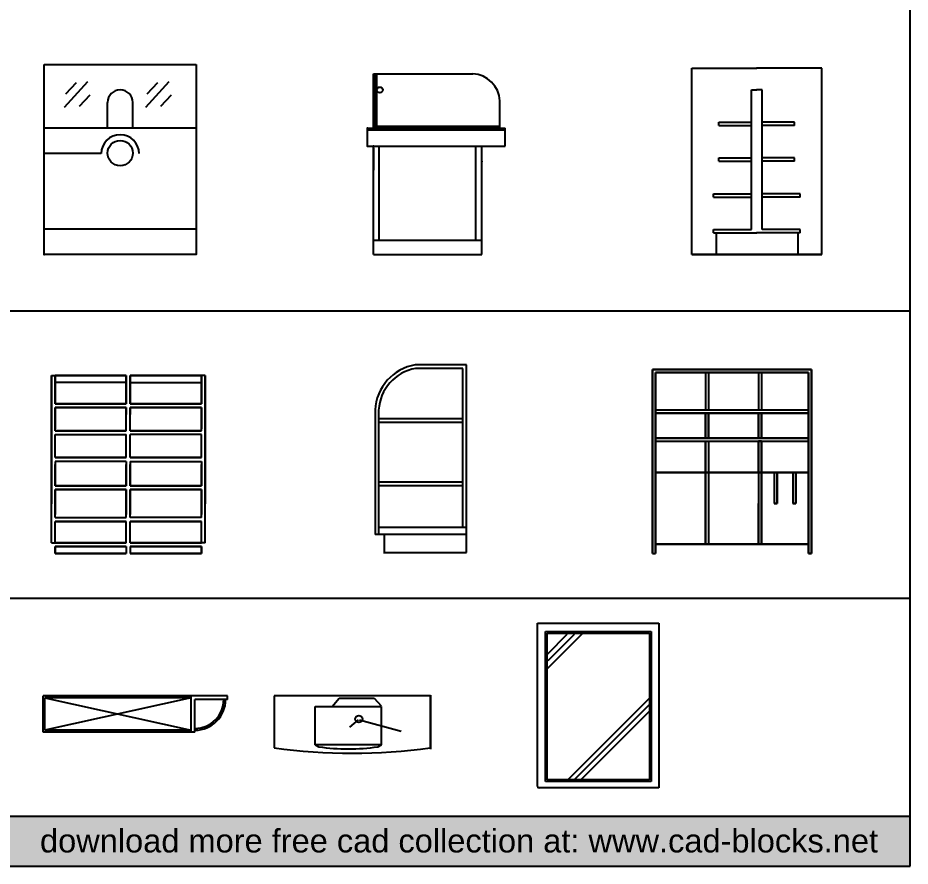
# Model space of a CAD drawing. Header units: millimetres. Extents: x 51491 to 87084, y 5379 to 33460.
# Drawn here: x 74741 to 87084, y 5379 to 17119 of the extents above; entities that cross this region are included whole.
import ezdxf

# ---------------------------------------------------------------- set-up
doc = ezdxf.new("R2010")
doc.units = ezdxf.units.MM
doc.linetypes.add('120', pattern=[200000, 100000, 100000])
doc.layers.add('www.cad-blocks.net', color=7, linetype='Continuous')
doc.styles.add('DIM', font='txt')
doc.styles.get("Standard").update_dxf_attribs({"font": 'arial.ttf'})

# ---------------------------------------------------------------- blocks, each defined once
blk = doc.blocks.new('A$C4B6F7413')
for p, q in [((0, 2628), (2100, 2628)), ((0, 0), (0, 2628)), ((2100, 2628), (2100, 0)), ((600, 2388), (273, 2036)), ((299, 2225), (445, 2379)), ((1725, 2388), (1398, 2036)), ((1424, 2225), (1570, 2379)), ((488, 2053), (634, 2207)), ((875, 1753), (875, 2103)), ((1225, 1753), (1225, 2103)), ((1613, 2053), (1759, 2207)), ((0, 1753), (2100, 1753)), ((0, 1403), (788, 1403)), ((0, 353), (2100, 353)), ((0, 3), (2100, 3)), ((2100, 0), (0, 0))]:
    blk.add_line(p, q)
blk.add_circle((1050, 1403), 175)
for centre, radius in [((1050, 2103), 175), ((1050, 1395), 262)]:
    blk.add_arc(centre, radius, 0, 180)
at = {"linetype": 'ByBlock'}
for p in [(0, 0), (2100, 3)]:
    blk.add_point(p, dxfattribs=at)
blk = doc.blocks.new('A$C14A318B9')
for p, q in [((83, 2500), (1458, 2500)), ((83, 1750), (83, 2500)), ((108, 1750), (108, 2500)), ((133, 1750), (133, 2500)), ((1770, 2321), (1766, 2318)), ((1833, 1750), (1833, 2125)), ((0, 1750), (1908, 1750)), ((0, 1500), (0, 1750)), ((83, 1775), (1833, 1775)), ((1908, 1500), (1908, 1750)), ((0, 1725), (1908, 1725)), ((0, 1500), (1908, 1500)), ((83, 0), (83, 1500)), ((165, 200), (165, 1500)), ((1500, 200), (1500, 1500)), ((1583, 0), (1583, 1500)), ((83, 200), (1583, 200)), ((83, 0), (1583, 0))]:
    blk.add_line(p, q)
at = {"linetype": 'ByBlock'}
for p, q in [((83, 1475), (83, 1168)), ((1583, 600), (1583, 957))]:
    blk.add_line(p, q, dxfattribs=at)
at = {"const_width": 0.478}
blk.add_lwpolyline([(1769, 2318), (1771, 2324)], dxfattribs=at)
blk.add_circle((173, 2277), 39.8)
blk.add_arc((1440, 2108), 393, 2.531, 87.469)
at = {"linetype": 'ByBlock'}
for p in [(1770, 2321), (0, 1750), (0, 1750), (0, 1500), (0, 1500), (0, 1500), (83, 1500), (1583, 1288)]:
    blk.add_point(p, dxfattribs=at)
blk = doc.blocks.new('A$C5A950F21')
for p, q in [((0, 0), (0, 2580)), ((0, 2580), (900, 2580)), ((0, 0), (0, 2580)), ((0, 2580), (900, 2580)), ((1796, 2580), (896, 2580)), ((1796, 2580), (896, 2580)), ((1796, 0), (1796, 2580)), ((1796, 0), (1796, 2580)), ((825, 345), (825, 2280)), ((825, 2280), (900, 2280)), ((971, 2280), (896, 2280)), ((971, 345), (971, 2280)), ((375, 1830), (825, 1830)), ((375, 1785), (375, 1830)), ((375, 1785), (825, 1785)), ((1421, 1830), (971, 1830)), ((1421, 1785), (971, 1785)), ((1421, 1785), (1421, 1830)), ((375, 1335), (825, 1335)), ((375, 1290), (375, 1335)), ((375, 1290), (825, 1290)), ((1421, 1335), (971, 1335)), ((1421, 1290), (971, 1290)), ((1421, 1290), (1421, 1335)), ((300, 840), (825, 840)), ((300, 795), (300, 840)), ((300, 795), (825, 795)), ((1496, 840), (971, 840)), ((1496, 795), (971, 795)), ((1496, 795), (1496, 840)), ((300, 345), (825, 345)), ((300, 300), (300, 345)), ((300, 300), (900, 300)), ((342, 3), (342, 303)), ((1496, 300), (896, 300)), ((1496, 345), (971, 345)), ((1472, 0), (1472, 300)), ((1496, 300), (1496, 345)), ((900, 0), (0, 0)), ((0, 0), (900, 0)), ((896, 0), (1796, 0)), ((1796, 0), (896, 0))]:
    blk.add_line(p, q)
blk = doc.blocks.new('A$C20D31516')
at = {"linetype": 'Continuous'}
for p, q in [((0, 0), (0, 2549)), ((0, 2549), (0, 0)), ((0, 2549), (0, 0)), ((0, 0), (0, 2549)), ((0, 0), (0, 2549)), ((0, 0), (0, 2549)), ((0, 2549), (2203, 2549)), ((2203, 2549), (0, 2549)), ((2203, 2549), (0, 2549)), ((0, 2549), (2203, 2549)), ((43, 0), (43, 2506)), ((43, 0), (43, 2506)), ((43, 2506), (43, 0)), ((43, 0), (43, 2506)), ((43, 2506), (2160, 2506)), ((2160, 2506), (43, 2506)), ((2160, 2506), (43, 2506)), ((43, 2506), (2160, 2506)), ((43, 2506), (2160, 2506)), ((2160, 2506), (43, 2506)), ((2160, 2506), (43, 2506)), ((43, 2506), (2160, 2506)), ((43, 2506), (2160, 2506)), ((43, 2506), (2160, 2506)), ((2160, 2506), (43, 2506)), ((2160, 2506), (43, 2506)), ((43, 2506), (43, 2376)), ((43, 2376), (43, 2506)), ((43, 2506), (43, 2376)), ((43, 2506), (43, 2376)), ((43, 2376), (43, 2506)), ((43, 2376), (43, 2506)), ((43, 2376), (43, 2506)), ((43, 2506), (43, 2376)), ((734, 2506), (734, 1990)), ((775, 2506), (775, 1990)), ((1469, 2506), (1469, 1990)), ((1512, 2506), (1512, 1990)), ((2160, 2506), (2160, 0)), ((2160, 2506), (2160, 0)), ((2160, 2506), (2160, 0)), ((2160, 0), (2160, 2506)), ((2160, 2376), (2160, 2506)), ((2160, 2506), (2160, 2376)), ((2160, 2376), (2160, 2506)), ((2160, 2376), (2160, 2506)), ((2160, 2506), (2160, 2376)), ((2160, 2376), (2160, 2506)), ((2160, 2506), (2160, 2376)), ((2160, 2376), (2160, 2506)), ((2203, 2549), (2203, 0)), ((2203, 0), (2203, 2549)), ((2203, 0), (2203, 2549)), ((2203, 2549), (2203, 0)), ((43, 2030), (43, 1944)), ((43, 2030), (43, 1944)), ((43, 1944), (43, 2030)), ((43, 2030), (43, 1944)), ((43, 1990), (2160, 1990)), ((2160, 1944), (2160, 2030)), ((2160, 1944), (2160, 2030)), ((2160, 2030), (2160, 1944)), ((2160, 2030), (2160, 1944)), ((2160, 1944), (43, 1944)), ((43, 1944), (2160, 1944)), ((43, 1944), (2160, 1944)), ((2160, 1944), (43, 1944)), ((734, 1944), (734, 1598)), ((734, 1598), (734, 1944)), ((734, 1944), (734, 1598)), ((734, 1944), (734, 1598)), ((734, 1598), (734, 1944)), ((734, 1598), (734, 1944)), ((734, 1598), (734, 1944)), ((734, 1944), (734, 1598)), ((775, 1944), (775, 1598)), ((775, 1598), (775, 1944)), ((775, 1598), (775, 1944)), ((775, 1598), (775, 1944)), ((775, 1944), (775, 1598)), ((775, 1944), (775, 1598)), ((775, 1598), (775, 1944)), ((775, 1944), (775, 1598)), ((1469, 1598), (1469, 1944)), ((1469, 1944), (1469, 1598)), ((1469, 1944), (1469, 1598)), ((1469, 1944), (1469, 1598)), ((1512, 1944), (1469, 1944)), ((1512, 1944), (1469, 1944)), ((1469, 1944), (1512, 1944)), ((1469, 1944), (1512, 1944)), ((1512, 1944), (1512, 1598)), ((1512, 1598), (1512, 1944)), ((1512, 1598), (1512, 1944)), ((1512, 1944), (1512, 1598)), ((43, 1598), (2160, 1598)), ((2160, 1598), (43, 1598)), ((2160, 1598), (43, 1598)), ((43, 1598), (2160, 1598)), ((43, 1598), (43, 1555)), ((43, 1598), (43, 1555)), ((43, 1555), (43, 1598)), ((43, 1555), (43, 1598)), ((43, 1555), (2160, 1555)), ((43, 1555), (2160, 1555)), ((43, 1555), (2160, 1555)), ((43, 1555), (2160, 1555)), ((734, 1555), (734, 1123)), ((734, 1123), (734, 1555)), ((734, 1555), (734, 1123)), ((734, 1555), (734, 1123)), ((734, 1123), (734, 1555)), ((734, 1123), (734, 1555)), ((734, 1123), (734, 1555)), ((734, 1555), (734, 1123)), ((775, 1555), (775, 1123)), ((1469, 1598), (1512, 1598)), ((1469, 1598), (1512, 1598)), ((1512, 1598), (1469, 1598)), ((1469, 1598), (1512, 1598)), ((1469, 1123), (1469, 1555)), ((1469, 1555), (1469, 1123)), ((1469, 1555), (1469, 1123)), ((1469, 1555), (1469, 1123)), ((1512, 1555), (1469, 1555)), ((1512, 1555), (1469, 1555)), ((1469, 1555), (1512, 1555)), ((1469, 1555), (1512, 1555)), ((1512, 1555), (1512, 1123)), ((1512, 1123), (1512, 1555)), ((1512, 1123), (1512, 1555)), ((1512, 1555), (1512, 1123)), ((2160, 1555), (2160, 1598)), ((2160, 1555), (2160, 1598)), ((2160, 1598), (2160, 1555)), ((2160, 1555), (2160, 1598)), ((43, 1123), (2160, 1123)), ((43, 1123), (2160, 1123)), ((43, 1123), (2160, 1123)), ((43, 1123), (2160, 1123)), ((2160, 1123), (43, 1123)), ((2160, 1123), (43, 1123)), ((2160, 1123), (43, 1123)), ((43, 1123), (2160, 1123)), ((734, 1123), (734, 691)), ((734, 691), (734, 1123)), ((734, 1123), (734, 691)), ((734, 1123), (734, 691)), ((734, 691), (734, 1123)), ((734, 691), (734, 1123)), ((734, 691), (734, 1123)), ((734, 1123), (734, 691)), ((775, 1123), (775, 691)), ((1512, 1123), (1469, 1123)), ((1512, 1123), (1469, 1123)), ((1469, 1123), (1512, 1123)), ((1469, 1123), (1512, 1123)), ((1512, 1123), (1469, 1123)), ((1469, 1123), (1512, 1123)), ((1469, 1123), (1512, 1123)), ((1469, 1123), (1512, 1123)), ((1469, 1123), (1469, 691)), ((1469, 1123), (1469, 691)), ((1469, 1123), (1469, 691)), ((1469, 1123), (1469, 691)), ((1512, 1123), (1512, 691)), ((1512, 691), (1512, 1123)), ((1512, 691), (1512, 1123)), ((1512, 1123), (1512, 691)), ((1728, 1123), (1685, 1123)), ((1728, 1123), (1685, 1123)), ((1685, 1123), (1728, 1123)), ((1685, 1123), (1728, 1123)), ((1685, 1123), (1685, 691)), ((1685, 1123), (1685, 691)), ((1685, 1123), (1685, 691)), ((1685, 1123), (1685, 691)), ((1728, 1123), (1728, 691)), ((1728, 691), (1728, 1123)), ((1728, 691), (1728, 1123)), ((1728, 1123), (1728, 691)), ((1987, 1123), (1944, 1123)), ((1987, 1123), (1944, 1123)), ((1944, 1123), (1987, 1123)), ((1944, 1123), (1987, 1123)), ((1944, 1123), (1944, 691)), ((1944, 1123), (1944, 691)), ((1944, 1123), (1944, 691)), ((1944, 1123), (1944, 691)), ((1987, 1123), (1987, 691)), ((1987, 691), (1987, 1123)), ((1987, 691), (1987, 1123)), ((1987, 1123), (1987, 691)), ((734, 691), (734, 130)), ((734, 130), (734, 691)), ((734, 691), (734, 130)), ((734, 691), (734, 130)), ((734, 130), (734, 691)), ((734, 130), (734, 691)), ((734, 130), (734, 691)), ((734, 691), (734, 130)), ((775, 691), (775, 130)), ((1469, 130), (1469, 691)), ((1469, 691), (1469, 130)), ((1469, 691), (1469, 130)), ((1469, 691), (1469, 130)), ((1512, 691), (1512, 130)), ((1512, 130), (1512, 691)), ((1512, 130), (1512, 691)), ((1512, 691), (1512, 130)), ((1685, 691), (1728, 691)), ((1685, 691), (1728, 691)), ((1728, 691), (1685, 691)), ((1685, 691), (1728, 691)), ((1944, 691), (1987, 691)), ((1944, 691), (1987, 691)), ((1987, 691), (1944, 691)), ((1944, 691), (1987, 691)), ((43, 130), (2160, 130)), ((2160, 130), (43, 130)), ((43, 130), (2160, 130)), ((43, 130), (2160, 130)), ((2160, 130), (43, 130)), ((2160, 130), (43, 130)), ((2160, 130), (43, 130)), ((2160, 130), (43, 130)), ((1469, 130), (1512, 130)), ((1469, 130), (1512, 130)), ((1512, 130), (1469, 130)), ((1469, 130), (1512, 130)), ((0, 0), (43, 0)), ((0, 0), (43, 0)), ((0, 0), (43, 0)), ((0, 0), (43, 0)), ((2160, 0), (2203, 0)), ((2160, 0), (2203, 0)), ((2203, 0), (2160, 0)), ((2160, 0), (2203, 0))]:
    blk.add_line(p, q, dxfattribs=at)
blk = doc.blocks.new('A$C13CA6466')
at = {"linetype": 'Continuous'}
for p, q in [((0, 148), (0, 2464)), ((0, 1922), (0, 2464)), ((0, 2464), (0, 1922)), ((0, 2464), (1035, 2464)), ((49, 2464), (49, 2070)), ((49, 2070), (49, 2464)), ((49, 2070), (49, 2464)), ((49, 2464), (49, 2070)), ((1035, 2464), (49, 2464)), ((1035, 2464), (49, 2464)), ((1035, 2464), (49, 2464)), ((1035, 2365), (49, 2365)), ((1035, 2365), (49, 2365)), ((1035, 2365), (49, 2365)), ((1035, 2365), (49, 2365)), ((49, 2365), (49, 2070)), ((49, 2365), (49, 2070)), ((49, 2365), (49, 2070)), ((49, 2365), (49, 2070)), ((1035, 2070), (1035, 2464)), ((1035, 2464), (1035, 2070)), ((1035, 2070), (1035, 2464)), ((1035, 2070), (1035, 2464)), ((1035, 2070), (1035, 2365)), ((1035, 2070), (1035, 2365)), ((1035, 2070), (1035, 2365)), ((1035, 2070), (1035, 2365)), ((1089, 2070), (1089, 2464)), ((1089, 2070), (1089, 2464)), ((1089, 2464), (1089, 2070)), ((1089, 2070), (1089, 2464)), ((2124, 2464), (1089, 2464)), ((1089, 2464), (2074, 2464)), ((1089, 2464), (2074, 2464)), ((1089, 2464), (2074, 2464)), ((1089, 2365), (2074, 2365)), ((1089, 2365), (2074, 2365)), ((1089, 2365), (2074, 2365)), ((1089, 2365), (2074, 2365)), ((1089, 2070), (1089, 2365)), ((1089, 2070), (1089, 2365)), ((1089, 2070), (1089, 2365)), ((1089, 2070), (1089, 2365)), ((2074, 2464), (2074, 2070)), ((2074, 2070), (2074, 2464)), ((2074, 2070), (2074, 2464)), ((2074, 2464), (2074, 2070)), ((2074, 2365), (2074, 2070)), ((2074, 2365), (2074, 2070)), ((2074, 2365), (2074, 2070)), ((2074, 2365), (2074, 2070)), ((2124, 148), (2124, 2464)), ((2124, 2464), (2124, 1922)), ((2124, 1922), (2124, 2464)), ((1035, 2070), (49, 2070)), ((1035, 2070), (49, 2070)), ((49, 2070), (1035, 2070)), ((1035, 2070), (49, 2070)), ((1035, 2070), (49, 2070)), ((1035, 2070), (49, 2070)), ((1035, 2070), (49, 2070)), ((1035, 2070), (49, 2070)), ((1035, 2070), (49, 2070)), ((1035, 2070), (49, 2070)), ((49, 2070), (1035, 2070)), ((1035, 2070), (49, 2070)), ((49, 2020), (1035, 2020)), ((1035, 2020), (49, 2020)), ((1035, 2020), (49, 2020)), ((1035, 2020), (49, 2020)), ((1035, 2020), (49, 2020)), ((1035, 2020), (49, 2020)), ((1035, 2020), (49, 2020)), ((49, 2020), (1035, 2020)), ((49, 2020), (49, 1725)), ((49, 2020), (49, 1725)), ((49, 1725), (49, 2020)), ((49, 2020), (49, 1725)), ((49, 1697), (49, 2020)), ((49, 2020), (49, 1922)), ((49, 1922), (49, 2020)), ((1035, 1725), (1035, 2020)), ((1035, 1725), (1035, 2020)), ((1035, 1725), (1035, 2020)), ((1035, 1725), (1035, 2020)), ((1035, 1697), (1035, 2020)), ((1035, 1922), (1035, 2020)), ((1035, 2020), (1035, 1922)), ((1089, 2070), (2074, 2070)), ((2074, 2070), (1089, 2070)), ((1089, 2070), (2074, 2070)), ((1089, 2070), (2074, 2070)), ((1089, 2070), (2074, 2070)), ((1089, 2070), (2074, 2070)), ((1089, 2070), (2074, 2070)), ((1089, 2070), (2074, 2070)), ((1089, 2070), (2074, 2070)), ((2074, 2070), (1089, 2070)), ((1089, 2070), (2074, 2070)), ((1089, 2070), (2074, 2070)), ((2074, 2020), (1089, 2020)), ((1089, 2020), (2074, 2020)), ((1089, 2020), (2074, 2020)), ((1089, 2020), (2074, 2020)), ((1089, 2020), (2074, 2020)), ((1089, 2020), (2074, 2020)), ((1089, 2020), (2074, 2020)), ((2074, 2020), (1089, 2020)), ((1089, 1697), (1089, 2020)), ((1089, 1725), (1089, 2020)), ((1089, 1725), (1089, 2020)), ((1089, 1725), (1089, 2020)), ((1089, 1725), (1089, 2020)), ((1089, 2020), (1089, 1922)), ((1089, 1922), (1089, 2020)), ((2074, 1697), (2074, 2020)), ((2074, 2020), (2074, 1725)), ((2074, 1725), (2074, 2020)), ((2074, 2020), (2074, 1725)), ((2074, 2020), (2074, 1725)), ((2074, 1922), (2074, 2020)), ((2074, 2020), (2074, 1922)), ((0, 1331), (0, 1922)), ((0, 1922), (0, 1331)), ((49, 1922), (49, 1725)), ((1035, 1725), (1035, 1922)), ((1089, 1725), (1089, 1922)), ((2074, 1922), (2074, 1725)), ((2124, 1922), (2124, 1331)), ((2124, 1331), (2124, 1922)), ((1035, 1697), (49, 1697)), ((1035, 1697), (49, 1697)), ((1035, 1697), (49, 1697)), ((1035, 1697), (49, 1697)), ((49, 1697), (1035, 1697)), ((49, 1697), (1035, 1697)), ((1035, 1697), (49, 1697)), ((1035, 1697), (49, 1697)), ((1035, 1697), (49, 1697)), ((1035, 1697), (49, 1697)), ((49, 1647), (1035, 1647)), ((49, 1647), (1035, 1647)), ((49, 1331), (49, 1647)), ((49, 1331), (49, 1626)), ((49, 1331), (49, 1626)), ((1035, 1331), (1035, 1647)), ((1035, 1331), (1035, 1626)), ((1035, 1331), (1035, 1626)), ((1089, 1697), (2074, 1697)), ((1089, 1697), (2074, 1697)), ((1089, 1697), (2074, 1697)), ((1089, 1697), (2074, 1697)), ((2074, 1697), (1089, 1697)), ((2074, 1697), (1089, 1697)), ((1089, 1697), (2074, 1697)), ((1089, 1697), (2074, 1697)), ((1089, 1697), (2074, 1697)), ((1089, 1697), (2074, 1697)), ((2074, 1647), (1089, 1647)), ((2074, 1647), (1089, 1647)), ((1089, 1331), (1089, 1647)), ((1089, 1331), (1089, 1626)), ((1089, 1331), (1089, 1626)), ((2074, 1331), (2074, 1647)), ((2074, 1331), (2074, 1626)), ((2074, 1331), (2074, 1626)), ((0, 690), (0, 1331)), ((0, 1331), (0, 690)), ((49, 1331), (1035, 1331)), ((1035, 1331), (49, 1331)), ((49, 1331), (1035, 1331)), ((1035, 1331), (49, 1331)), ((49, 1331), (1035, 1331)), ((1035, 1331), (49, 1331)), ((49, 1331), (1035, 1331)), ((49, 1331), (1035, 1331)), ((1035, 1331), (49, 1331)), ((1035, 1331), (49, 1331)), ((1035, 1331), (49, 1331)), ((1035, 1331), (49, 1331)), ((1035, 1331), (49, 1331)), ((49, 1331), (1035, 1331)), ((49, 1331), (1035, 1331)), ((49, 1331), (1035, 1331)), ((1035, 1273), (49, 1273)), ((49, 1273), (49, 936)), ((1035, 1273), (1035, 936)), ((2074, 1331), (1089, 1331)), ((2074, 1331), (1089, 1331)), ((2074, 1331), (1089, 1331)), ((1089, 1331), (2074, 1331)), ((1089, 1331), (2074, 1331)), ((1089, 1331), (2074, 1331)), ((1089, 1331), (2074, 1331)), ((1089, 1331), (2074, 1331)), ((2074, 1331), (1089, 1331)), ((2074, 1331), (1089, 1331)), ((1089, 1331), (2074, 1331)), ((2074, 1331), (1089, 1331)), ((1089, 1331), (2074, 1331)), ((2074, 1331), (1089, 1331)), ((1089, 1331), (2074, 1331)), ((2074, 1331), (1089, 1331)), ((1089, 1273), (2074, 1273)), ((1089, 1273), (1089, 936)), ((2074, 1273), (2074, 936)), ((2124, 1331), (2124, 690)), ((2124, 690), (2124, 1331)), ((49, 1232), (49, 936)), ((49, 1232), (49, 936)), ((49, 936), (49, 1232)), ((49, 936), (49, 1232)), ((1035, 936), (1035, 1232)), ((1035, 936), (1035, 1232)), ((1035, 936), (1035, 1232)), ((1035, 1232), (1035, 936)), ((1089, 1232), (1089, 936)), ((1089, 936), (1089, 1232)), ((1089, 936), (1089, 1232)), ((1089, 936), (1089, 1232)), ((2074, 936), (2074, 1232)), ((2074, 936), (2074, 1232)), ((2074, 1232), (2074, 936)), ((2074, 1232), (2074, 936)), ((1035, 936), (49, 936)), ((1035, 936), (49, 936)), ((1035, 936), (49, 936)), ((1035, 936), (49, 936)), ((49, 936), (1035, 936)), ((49, 936), (1035, 936)), ((1035, 936), (49, 936)), ((1035, 936), (49, 936)), ((49, 936), (1035, 936)), ((49, 936), (1035, 936)), ((49, 936), (1035, 936)), ((1035, 936), (49, 936)), ((49, 542), (49, 887)), ((49, 542), (49, 887)), ((49, 542), (49, 887)), ((49, 542), (49, 887)), ((49, 887), (49, 542)), ((49, 887), (1035, 887)), ((49, 887), (1035, 887)), ((1035, 887), (49, 887)), ((1035, 887), (49, 887)), ((49, 887), (1035, 887)), ((1035, 887), (49, 887)), ((1035, 887), (49, 887)), ((49, 887), (1035, 887)), ((49, 887), (49, 690)), ((49, 690), (49, 887)), ((49, 887), (49, 591)), ((1035, 542), (1035, 887)), ((1035, 542), (1035, 887)), ((1035, 887), (1035, 542)), ((1035, 542), (1035, 887)), ((1035, 542), (1035, 887)), ((1035, 690), (1035, 887)), ((1035, 887), (1035, 690)), ((1035, 591), (1035, 887)), ((1089, 936), (2074, 936)), ((2074, 936), (1089, 936)), ((2074, 936), (1089, 936)), ((2074, 936), (1089, 936)), ((1089, 936), (2074, 936)), ((1089, 936), (2074, 936)), ((2074, 936), (1089, 936)), ((2074, 936), (1089, 936)), ((1089, 936), (2074, 936)), ((1089, 936), (2074, 936)), ((1089, 936), (2074, 936)), ((1089, 936), (2074, 936)), ((1089, 542), (1089, 887)), ((1089, 542), (1089, 887)), ((1089, 887), (1089, 542)), ((1089, 542), (1089, 887)), ((1089, 542), (1089, 887)), ((2074, 887), (1089, 887)), ((1089, 887), (2074, 887)), ((1089, 887), (2074, 887)), ((2074, 887), (1089, 887)), ((1089, 887), (2074, 887)), ((1089, 887), (2074, 887)), ((2074, 887), (1089, 887)), ((2074, 887), (1089, 887)), ((1089, 887), (1089, 690)), ((1089, 690), (1089, 887)), ((1089, 591), (1089, 887)), ((2074, 887), (2074, 542)), ((2074, 542), (2074, 887)), ((2074, 542), (2074, 887)), ((2074, 542), (2074, 887)), ((2074, 542), (2074, 887)), ((2074, 690), (2074, 887)), ((2074, 887), (2074, 690)), ((2074, 887), (2074, 591)), ((49, 542), (49, 690)), ((49, 690), (49, 591)), ((1035, 690), (1035, 542)), ((1035, 591), (1035, 690)), ((1089, 690), (1089, 542)), ((1089, 591), (1089, 690)), ((2074, 542), (2074, 690)), ((2074, 690), (2074, 591)), ((49, 542), (49, 591)), ((49, 591), (49, 542)), ((49, 497), (49, 542)), ((49, 497), (1035, 497)), ((1035, 591), (1035, 542)), ((1035, 591), (1035, 542)), ((1035, 497), (1035, 542)), ((1089, 591), (1089, 542)), ((1089, 591), (1089, 542)), ((1089, 497), (1089, 542)), ((2074, 497), (1089, 497)), ((2074, 591), (2074, 542)), ((2074, 542), (2074, 591)), ((2074, 497), (2074, 542)), ((1035, 444), (49, 444)), ((1035, 444), (49, 444)), ((49, 444), (1035, 444)), ((49, 148), (49, 444)), ((49, 148), (49, 444)), ((49, 148), (49, 444)), ((49, 148), (49, 444)), ((49, 148), (49, 444)), ((1035, 148), (1035, 444)), ((1035, 148), (1035, 444)), ((1035, 148), (1035, 444)), ((1035, 148), (1035, 444)), ((1035, 148), (1035, 444)), ((2074, 444), (1089, 444)), ((1089, 444), (2074, 444)), ((1089, 444), (2074, 444)), ((1089, 148), (1089, 444)), ((1089, 148), (1089, 444)), ((1089, 148), (1089, 444)), ((1089, 148), (1089, 444)), ((1089, 148), (1089, 444)), ((2074, 148), (2074, 444)), ((2074, 148), (2074, 444)), ((2074, 148), (2074, 444)), ((2074, 148), (2074, 444)), ((2074, 148), (2074, 444)), ((0, 148), (1035, 148)), ((1035, 148), (49, 148)), ((49, 148), (1035, 148)), ((1035, 148), (49, 148)), ((1035, 148), (49, 148)), ((49, 148), (1035, 148)), ((1035, 148), (49, 148)), ((1035, 148), (49, 148)), ((1035, 148), (49, 148)), ((1035, 148), (49, 148)), ((49, 148), (1035, 148)), ((49, 148), (1035, 148)), ((2124, 148), (1089, 148)), ((2074, 148), (1089, 148)), ((2074, 148), (1089, 148)), ((1089, 148), (2074, 148)), ((1089, 148), (2074, 148)), ((1089, 148), (2074, 148)), ((1089, 148), (2074, 148)), ((2074, 148), (1089, 148)), ((1089, 148), (2074, 148)), ((1089, 148), (2074, 148)), ((2074, 148), (1089, 148)), ((1089, 148), (2074, 148)), ((1035, 99), (49, 99)), ((1035, 99), (49, 99)), ((49, 99), (1035, 99)), ((49, 99), (1035, 99)), ((49, 99), (49, 0)), ((49, 0), (49, 99)), ((49, 99), (49, 0)), ((49, 99), (49, 0)), ((1035, 99), (1035, 0)), ((1035, 99), (1035, 0)), ((1035, 99), (1035, 0)), ((1035, 99), (1035, 0)), ((2074, 99), (1089, 99)), ((2074, 99), (1089, 99)), ((1089, 99), (2074, 99)), ((1089, 99), (2074, 99)), ((1089, 99), (1089, 0)), ((1089, 99), (1089, 0)), ((1089, 99), (1089, 0)), ((1089, 99), (1089, 0)), ((2074, 99), (2074, 0)), ((2074, 99), (2074, 0)), ((2074, 0), (2074, 99)), ((2074, 99), (2074, 0)), ((49, 0), (1035, 0)), ((1035, 0), (49, 0)), ((1035, 0), (49, 0)), ((1035, 0), (49, 0)), ((1089, 0), (2074, 0)), ((1089, 0), (2074, 0)), ((1089, 0), (2074, 0)), ((2074, 0), (1089, 0))]:
    blk.add_line(p, q, dxfattribs=at)
blk = doc.blocks.new('A$C62F33544')
for p, q in [((1265, 15), (1265, 2612)), ((1215, 362), (1215, 2562)), ((0, 1987), (0, 262)), ((50, 1987), (50, 262)), ((641, 1862), (50, 1862)), ((1215, 1862), (641, 1862)), ((641, 1812), (50, 1812)), ((1215, 1812), (641, 1812)), ((641, 987), (50, 987)), ((641, 937), (50, 937)), ((1215, 987), (641, 987)), ((1215, 937), (641, 937)), ((641, 262), (0, 262)), ((641, 362), (50, 362)), ((125, 262), (125, 0)), ((1265, 362), (641, 362)), ((1265, 262), (641, 262)), ((125, 15), (641, 15)), ((641, 15), (1265, 15))]:
    blk.add_line(p, q)
for points in [[(641, 2612), (557, 2612, 0.350945), (0, 1987)], [(1265, 2612), (641, 2612, 0.350945)], [(641, 2562), (561, 2562, 0.349074), (50, 1984, 0.349074)], [(1215, 2562), (641, 2562, 0.349074)]]:
    blk.add_lwpolyline(points, format="xyb")
blk = doc.blocks.new('A$C6D127B46')
for p, q in [((0, 0), (0, 500)), ((2550, 500), (0, 500)), ((2050, 0), (2050, 500)), ((2550, 450), (2550, 500)), ((2050, 475), (25, 475)), ((25, 25), (25, 475)), ((25, 475), (2050, 25)), ((2050, 475), (25, 25)), ((2100, 0), (2100, 450)), ((2550, 450), (2100, 450)), ((2100, 0), (0, 0)), ((2050, 25), (25, 25))]:
    blk.add_line(p, q)
for radius in [425, 400]:
    blk.add_arc((2100, 450), radius, 270, 0)
blk = doc.blocks.new('A$C575313A8')
at = {"linetype": '120'}
for p, q in [((0, 792), (0, 72)), ((2164, 792), (0, 792)), ((804, 647), (900, 761)), ((900, 761), (1382, 761)), ((1382, 761), (1479, 656)), ((2160, 792), (2160, 72)), ((568, 113), (568, 647)), ((568, 647), (1479, 647)), ((1479, 647), (1479, 113)), ((1163, 463), (1041, 358)), ((1181, 463), (1759, 306)), ((568, 113), (620, 87)), ((1479, 113), (568, 113)), ((1435, 87), (1487, 113))]:
    blk.add_line(p, q, dxfattribs=at)
at = {"linetype": 'Continuous'}
blk.add_line((2163, 800), (2163, 54), dxfattribs=at)
at = {"linetype": '120'}
blk.add_circle((1172, 472), 49.5, dxfattribs=at)
for centre, radius, start, end in [((1080, 8029), 8030, 262.2704, 277.7296), ((1027, 2967), 2908, 261.9486, 278.0514)]:
    blk.add_arc(centre, radius, start, end, dxfattribs=at)
at = {"linetype": '120', "style": 'DIM', "text_generation_flag": 4, "flags": 1}
for tag in ['YVALUE', 'XVALUE']:
    blk.add_attdef(tag, (1147, 238), '', height=0.000288, rotation=270, dxfattribs=at)
blk = doc.blocks.new('A$C1AFB2F1B')
for p, q in [((0, 2280), (1680, 2280)), ((0, 24), (0, 2280)), ((1680, 2280), (1680, 0)), ((112, 2167), (1574, 2167)), ((112, 88), (112, 2167)), ((136, 2143), (1550, 2143)), ((136, 112), (136, 2143)), ((143, 1657), (623, 2136)), ((143, 1858), (414, 2128)), ((151, 1765), (514, 2128)), ((1550, 2143), (1550, 112)), ((1574, 2167), (1574, 88)), ((422, 111), (1547, 1236)), ((514, 119), (1551, 1155)), ((607, 119), (1559, 1070)), ((1574, 88), (112, 88)), ((1550, 112), (136, 112)), ((1680, 0), (24, 0))]:
    blk.add_line(p, q)
blk.add_arc((24, 24), 24, 180, 270)
blk = doc.blocks.new('FORMAT')
at = {"layer": 'www.cad-blocks.net', "true_color": 0x546d8e}
h = blk.add_hatch(color=155, dxfattribs=at)
h.set_gradient(color1=(68, 68, 68), color2=(84, 109, 142), tint=1)
h.paths.add_polyline_path([(54629, 6072), (54629, 5379), (87084, 5379), (87084, 6072)])
at = {"layer": 'www.cad-blocks.net', "color": 155, "true_color": 0x546d8e}
for p, q in [((87084, 6072), (87084, 33460)), ((87084, 5379), (87084, 33460)), ((54629, 13064), (87084, 13064)), ((54629, 9087), (87084, 9087)), ((54629, 6072), (87084, 6072)), ((54629, 6072), (87084, 6072)), ((54629, 5379), (87084, 5379))]:
    blk.add_line(p, q, dxfattribs=at)
at = {"layer": 'www.cad-blocks.net', "insert": (75048, 5891), "char_height": 322.48, "attachment_point": 1}
blk.add_mtext_dynamic_manual_height_columns('{\\C255;\\c16777215;download more free cad collection at: www.cad-blocks.net}', width=45138.16, gutter_width=12.5, heights=[0], dxfattribs=at)

msp = doc.modelspace()

# ---------------------------------------------------------------- block references
for name, p in [('A$C4B6F7413', (75107, 13844)), ('A$C5A950F21', (84065, 13844)), ('A$C14A318B9', (79576, 13844)), ('A$C62F33544', (79682, 9705)), ('A$C20D31516', (83518, 9705)), ('A$C13CA6466', (75207, 9705)), ('A$C1AFB2F1B', (81928, 6461)), ('A$C6D127B46', (75091, 7235)), ('A$C575313A8', (78286, 6943))]:
    msp.add_blockref(name, p)
at = {"layer": 'www.cad-blocks.net'}
msp.add_blockref('FORMAT', (0, 0), dxfattribs=at)

doc.saveas('drawing.dxf')
